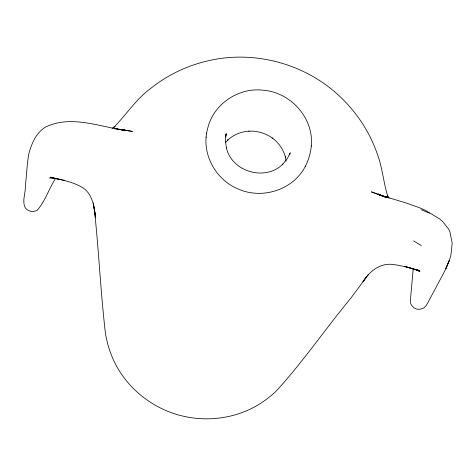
<?xml version="1.0" encoding="UTF-8"?>
<svg xmlns="http://www.w3.org/2000/svg" width="476" height="476" viewBox="0 0 476 476"><rect width="100%" height="100%" fill="white"/><g stroke="black" fill="none" stroke-linecap="round" stroke-linejoin="round"><path stroke-width="0.71" d="M311.262 146.174C314.196 118.322 290.663 92.201 263.127 90.202C238.446 87.209 213.117 104.262 207.619 128.681C200.777 152.915 215.319 179.886 238.411 189.073C262.294 199.747 293.478 189.829 305.39 166.189M413.239 268.416L410.258 301.903L411.276 304.997L413.9 307.817L416.744 309.097L419.85 309.317L423.604 308.115L425.955 305.866L427.275 303.742L444.679 271.159L449.344 260.348L450.927 254.981L452.2 243.063L449.79 231.324L448.547 228.998L442.603 221.477L439.753 218.978L425.508 210.398L418.755 207.465L405.933 202.937L379.521 194.916L387.916 197.641L371.357 191.846L384.441 196.921M311.298 145.864C310.679 153.052 308.603 160.097 305.247 166.481M206.632 133.435L206.673 133.107M206.144 137.38L206.185 137.058M225.291 137.148L226.296 133.726L225.588 136.142L226.171 134.024L225.457 140.361L226.386 147.929L226.273 147.423C231.449 171.771 265.4 181.755 282.911 164.053L282.542 164.416L287.403 158.55L290.211 152.826L289.533 154.914M55.603 178.411C48.921 188.663 45.274 201.169 37.14 210.321C33.207 212.427 28.001 211.63 25.329 207.911C21.771 201.33 25.627 193.458 25.335 186.419C26.591 175.608 26.888 164.654 28.792 153.926C31.547 143.645 36.057 132.721 45.613 127.038C70.347 114.948 98.568 126.319 123.837 130.216L114.972 128.574L132.483 131.4L124.652 130.245M367.871 275.164L350.681 298.357C325.483 328.749 303.129 361.617 276.502 390.79C268.69 398.317 259.706 404.594 249.912 409.271C226.279 420.427 198.427 421.79 173.692 413.483C148.994 405.225 127.598 387.381 115.543 364.241C110.557 354.602 107.279 344.16 105.452 333.474C101.156 296.929 99.294 260.14 95.801 223.518L94.611 210.547M366.484 277.014L362.944 281.744C369.483 271.249 380.491 262.472 393.539 264.561C402.452 265.697 411.038 268.387 419.713 270.636L404.695 266.358M367.371 275.83L368.251 274.646M225.338 142.663L227.986 139.801L227.332 140.408C233.192 134.869 241.064 131.596 249.103 131.156L248.853 131.168C257.177 130.716 265.614 133.191 272.373 138.076L272.177 137.927C278.704 142.651 283.559 149.654 285.499 157.491L285.297 156.622L286.052 161.114M112.134 128.336L115.097 126.313L113.443 127.723C126.265 114.853 136.053 99.032 150.951 88.239C168.082 74.524 188.442 65.028 209.886 60.41L210.922 60.196C257.54 50.158 308.46 65.123 342.25 98.764L342.982 99.502C358.541 114.972 370.536 133.982 377.557 154.783C382.555 168.29 383.483 182.826 387.851 196.499M49.278 178.006L53.669 177.834M118.488 129.561L125.069 129.93L118.857 129.52M121.802 129.924L123.944 130.144M50.391 177.738L59.429 179.339L50.444 177.191C61.731 180.095 73.703 181.749 83.621 188.306C91.785 194.226 93.82 204.537 95.016 213.944L93.326 202.966L95.051 214.985M59.333 179.321L64.879 180.404M404.761 266.376L410.883 268.28M410.657 268.22L419.368 271.112L417.535 270.1M421.331 209.761L429.471 213.183M385.744 197.439L378.188 193.982L383.317 196.433M416.31 269.6L419.993 271.814M413.573 240.874L421.397 245.58M386.572 197.231L385.465 196.32L386.548 197.237M389.112 198.427L387.452 195.231L387.851 196.552M94.319 207.59L94.462 209.065M94.307 207.506L95.307 217.639M446.363 267.458L445.792 268.851L449.344 260.348L446.363 267.458M116.941 128.371L114.823 128.794L116.941 128.371"/></g></svg>
